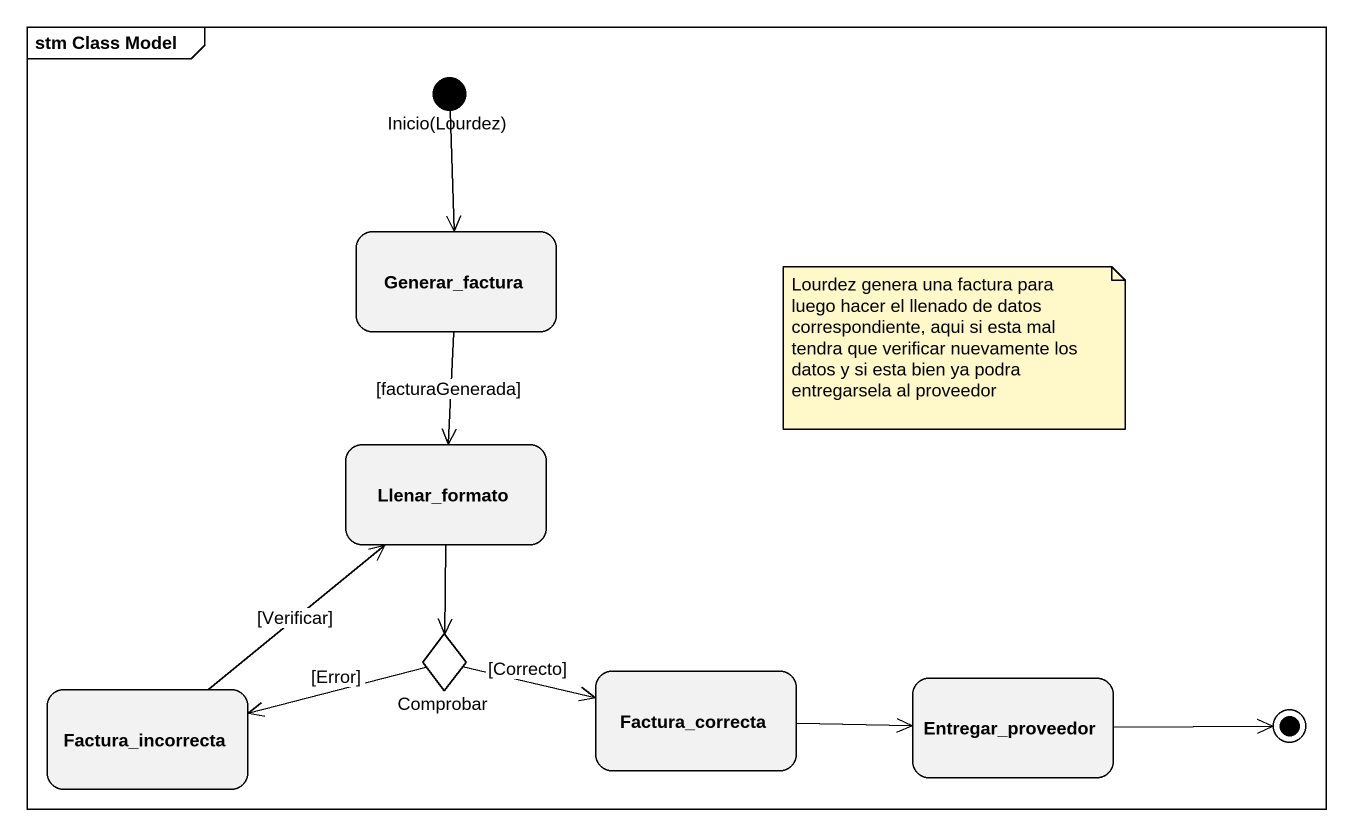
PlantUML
@startuml
mainframe stm Class Model
hide empty description
state "Inicio(Lourdez)" as Inicio_Lourdez <<start>>
state Generar_factura
state Llenar_formato
state Factura_incorrecta
state Comprobar <<choice>>
state Factura_correcta
state Entregar_proveedor
Inicio_Lourdez --> Generar_factura
Generar_factura --> Llenar_formato : [facturaGenerada]
Llenar_formato --> Comprobar
Factura_incorrecta -up-> Llenar_formato : [Verificar]
Comprobar -left-> Factura_incorrecta : [Error]
Comprobar -right-> Factura_correcta : [Correcto]
Factura_correcta -right-> Entregar_proveedor
Entregar_proveedor -right-> [*]
note as N1
  Lourdez genera una factura para luego hacer el llenado de datos correspondiente, aqui si esta mal tendra que verificar nuevamente los datos y si esta bien ya podra entregarsela al proveedor
end note
@enduml
